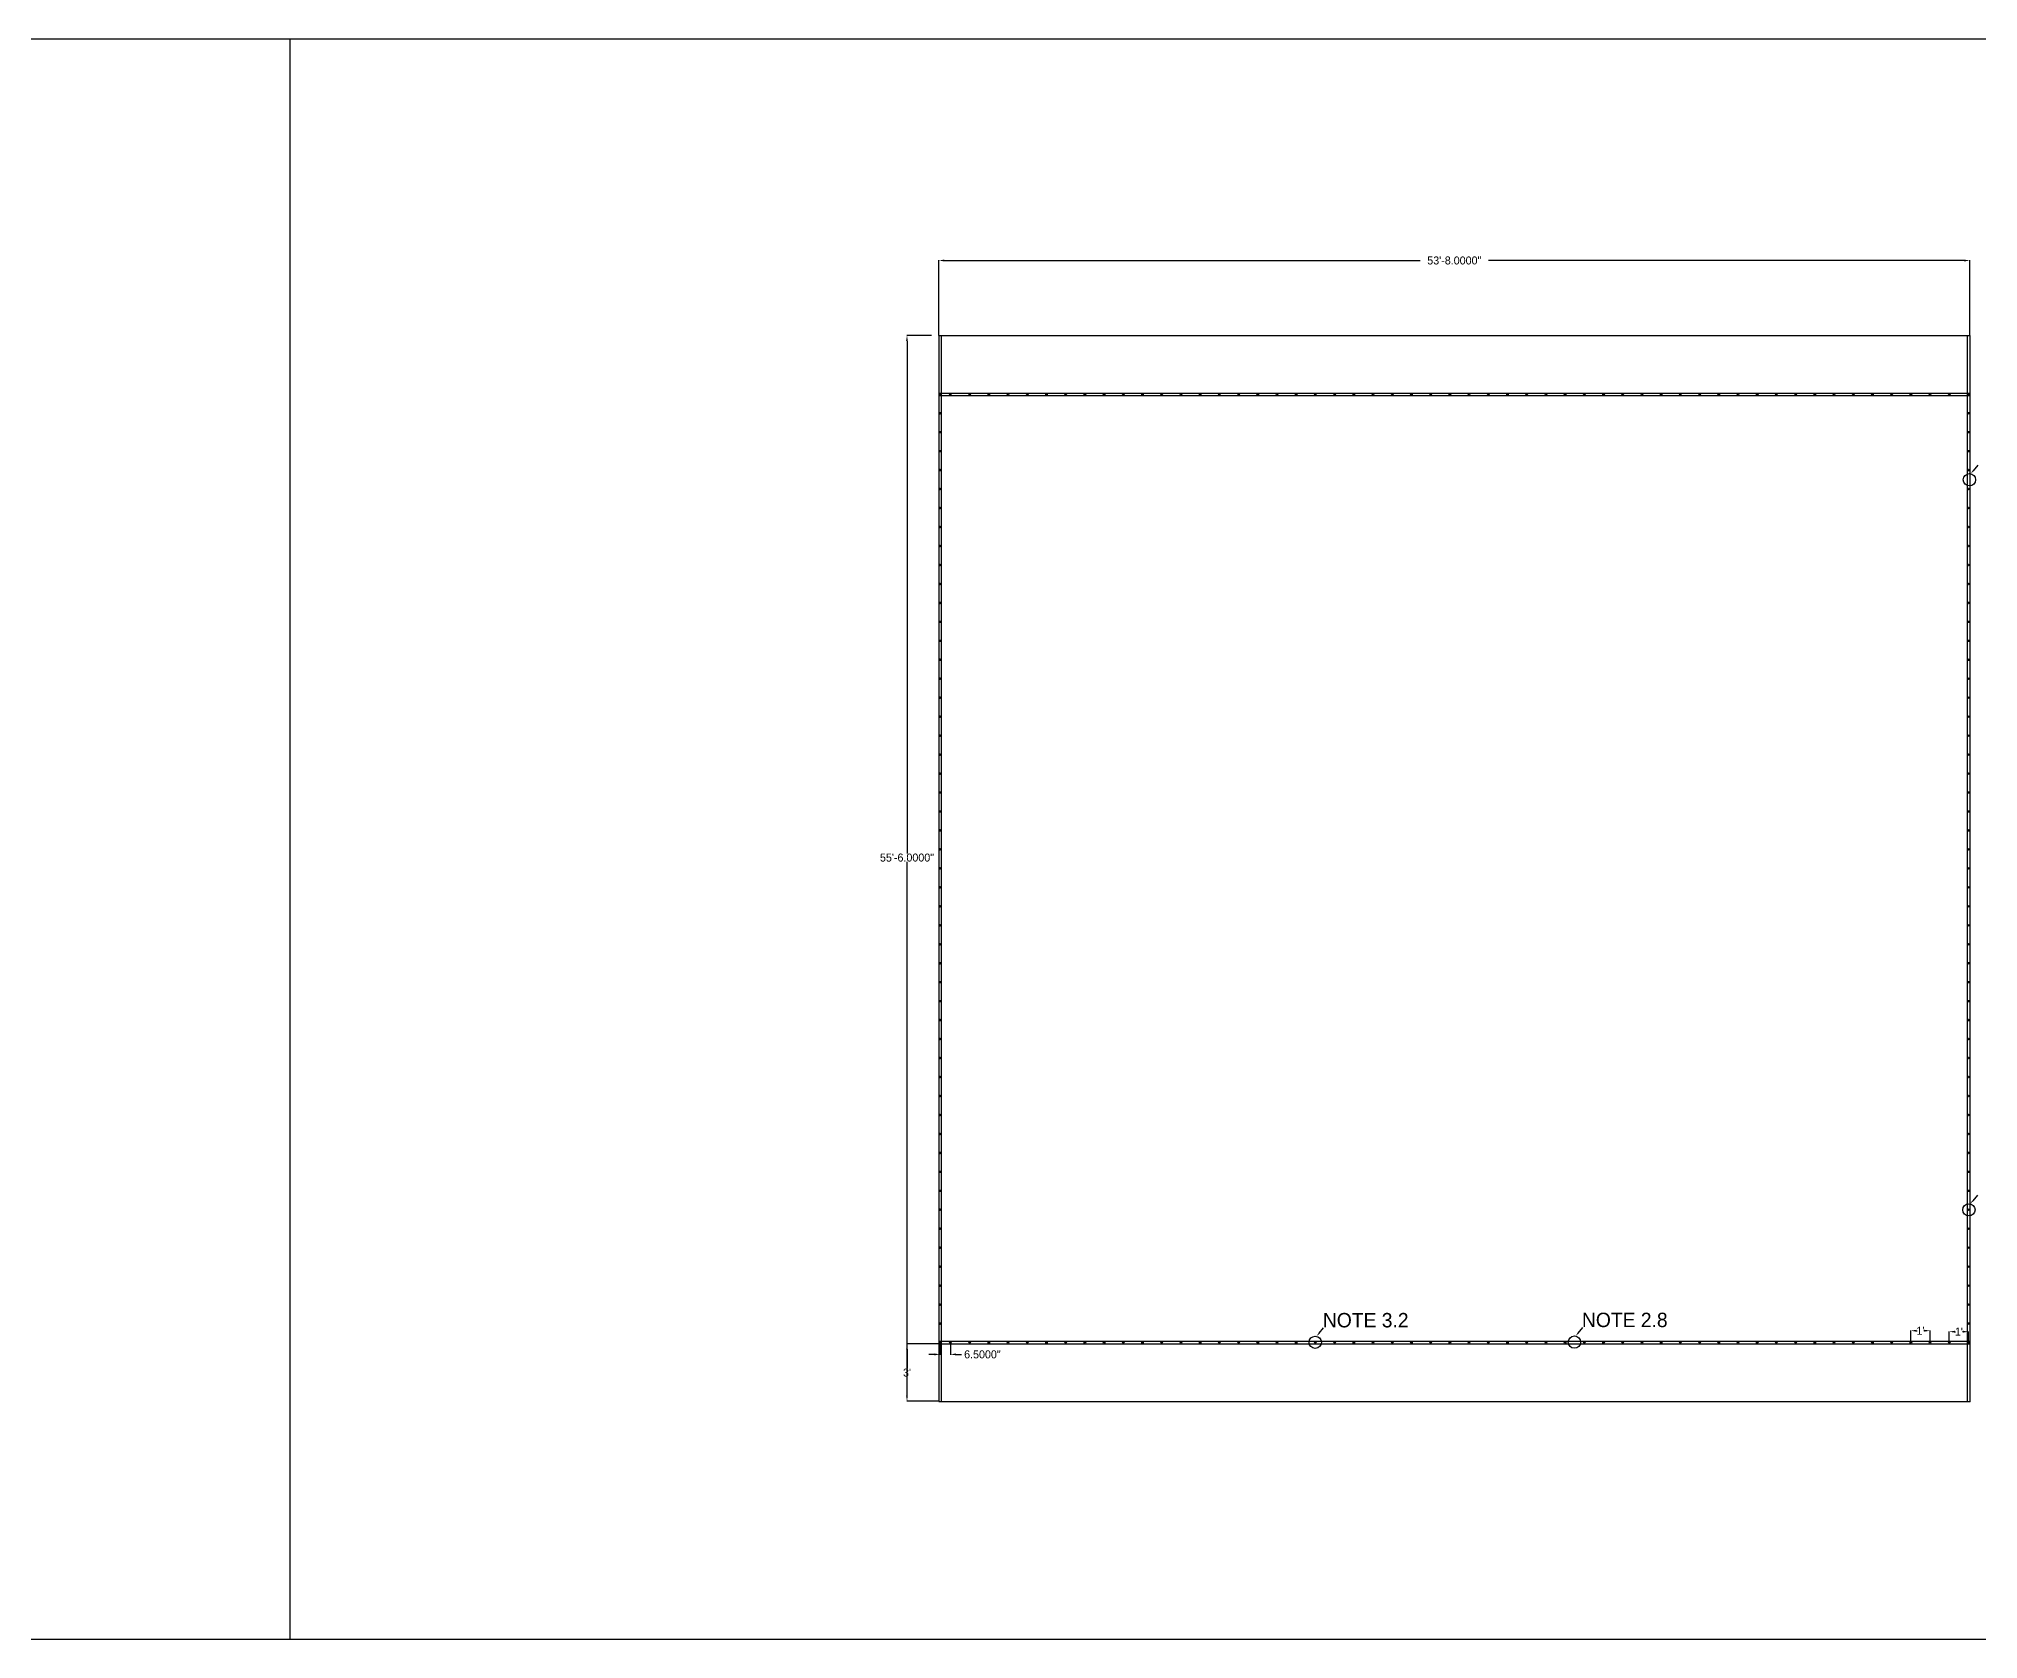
# Model space of a CAD drawing. Header units: inches. Extents: x 1631 to 16634, y 11819 to 13981.
# Drawn here: x 7477 to 8689, y 12981 to 13981 of the extents above; entities that cross this region are included whole.
import ezdxf

# ---------------------------------------------------------------- set-up
doc = ezdxf.new("R2010")
doc.units = ezdxf.units.IN
doc.header["$MEASUREMENT"] = 0
for name, color, linetype in [('DIMENSION', 7, 'Continuous'), ('FINISH', 1, 'Continuous'), ('GROMMET', 7, 'Continuous'), ('TEXT', 7, 'Continuous'), ('WEBB', 5, 'Continuous')]:
    doc.layers.add(name, color=color, linetype=linetype)
doc.dimstyles.get("Standard").update_dxf_attribs({"dimtxt": 2.5, "dimasz": 3.5, "dimexe": 0.18, "dimexo": 0.0625, "dimgap": 0.09, "dimtad": 0, "dimtih": 1, "dimtoh": 1, "dimdec": 4, "dimzin": 0, "dimdsep": 46, "dimlunit": 3, "dimtxsty": 'Standard', "dimcen": 0.09, "dimadec": 0, "dimazin": 0, "dimtfac": 1, "dimtdec": 4, "dimtofl": 0, "dimtmove": 0, "dimatfit": 3, "dimfxl": 0, "dimtolj": 1, "dimtzin": 0, "dimarcsym": 0})

# ---------------------------------------------------------------- blocks, each defined once
blk = doc.blocks.new('*D167')
at = {"layer": 'DEFPOINTS', "color": 0}
for p in [(8019.4, 13795.4), (8038.8, 13795.4), (8038.8, 13129.4)]:
    blk.add_point(p, dxfattribs=at)
at = {"layer": 'DIMENSION', "color": 0, "lineweight": -2}
for p, q in [((8034.8, 13795.4), (8019.2, 13795.4)), ((8019.4, 13791.9), (8019.4, 13471.7)), ((8019.4, 13132.9), (8019.4, 13466.5)), ((8034.8, 13129.4), (8019.2, 13129.4))]:
    blk.add_line(p, q, dxfattribs=at)
at = {"layer": 'DIMENSION', "color": 0}
for points in [[(8018.8, 13791.9), (8019.9, 13791.9), (8019.4, 13795.4)], [(8018.8, 13132.9), (8019.9, 13132.9), (8019.4, 13129.4)]]:
    blk.add_solid(points, dxfattribs=at)
at = {"layer": 'DIMENSION', "color": 0, "insert": (8019.4, 13469.1), "char_height": 5, "attachment_point": 5}
blk.add_mtext('\\A1;55\'-6.0000"', dxfattribs=at)
blk = doc.blocks.new('*D170')
at = {"layer": 'DEFPOINTS', "color": 0}
for p in [(8682.5, 13172.9), (8670.5, 13166.1), (8682.5, 13166.1)]:
    blk.add_point(p, dxfattribs=at)
at = {"layer": 'TEXT', "color": 0, "lineweight": -2}
for p, q in [((8670.5, 13166.2), (8670.5, 13173.1)), ((8674, 13172.9), (8674.4, 13172.9)), ((8679, 13172.9), (8678.7, 13172.9)), ((8682.5, 13166.2), (8682.5, 13173.1))]:
    blk.add_line(p, q, dxfattribs=at)
at = {"layer": 'TEXT', "color": 0}
for points in [[(8674, 13173.5), (8674, 13172.3), (8670.5, 13172.9)], [(8679, 13173.5), (8679, 13172.3), (8682.5, 13172.9)]]:
    blk.add_solid(points, dxfattribs=at)
at = {"layer": 'TEXT', "color": 0, "insert": (8676.5, 13172.9), "char_height": 5, "attachment_point": 5}
blk.add_mtext("\\A1;1'", dxfattribs=at)
blk = doc.blocks.new('*D171')
at = {"layer": 'DEFPOINTS', "color": 0}
for p in [(8646.5, 13173.5), (8646.5, 13166.1), (8658.5, 13166.1)]:
    blk.add_point(p, dxfattribs=at)
at = {"layer": 'TEXT', "color": 0, "lineweight": -2}
for p, q in [((8646.5, 13166.2), (8646.5, 13173.7)), ((8650, 13173.5), (8650.4, 13173.5)), ((8655, 13173.5), (8654.7, 13173.5)), ((8658.5, 13166.2), (8658.5, 13173.7))]:
    blk.add_line(p, q, dxfattribs=at)
at = {"layer": 'TEXT', "color": 0}
for points in [[(8650, 13174.1), (8650, 13172.9), (8646.5, 13173.5)], [(8655, 13174.1), (8655, 13172.9), (8658.5, 13173.5)]]:
    blk.add_solid(points, dxfattribs=at)
at = {"layer": 'TEXT', "color": 0, "insert": (8652.5, 13173.5), "char_height": 5, "attachment_point": 5}
blk.add_mtext("\\A1;1'", dxfattribs=at)
blk = doc.blocks.new('*D168')
at = {"layer": 'DEFPOINTS', "color": 0}
for p in [(8683.3, 13842.2), (8039.3, 13795.4), (8683.3, 13795.4)]:
    blk.add_point(p, dxfattribs=at)
at = {"layer": 'DIMENSION', "color": 0, "lineweight": -2}
for p, q in [((8039.3, 13795.4), (8039.3, 13842.4)), ((8042.8, 13842.2), (8339.9, 13842.2)), ((8679.8, 13842.2), (8382.6, 13842.2)), ((8683.3, 13795.4), (8683.3, 13842.4))]:
    blk.add_line(p, q, dxfattribs=at)
at = {"layer": 'DIMENSION', "color": 0}
for points in [[(8042.8, 13842.8), (8042.8, 13841.6), (8039.3, 13842.2)], [(8679.8, 13842.8), (8679.8, 13841.6), (8683.3, 13842.2)]]:
    blk.add_solid(points, dxfattribs=at)
at = {"layer": 'DIMENSION', "color": 0, "insert": (8361.3, 13842.2), "char_height": 5, "attachment_point": 5}
blk.add_mtext('\\A1;53\'-8.0000"', dxfattribs=at)
blk = doc.blocks.new('*D169')
at = {"layer": 'DEFPOINTS', "color": 0}
for p in [(8039.3, 13165.4), (8019.4, 13129.4), (8039.3, 13129.4)]:
    blk.add_point(p, dxfattribs=at)
at = {"layer": 'DIMENSION', "color": 0, "lineweight": -2}
for p, q in [((8039.2, 13165.4), (8019.2, 13165.4)), ((8019.4, 13161.9), (8019.4, 13149.9)), ((8019.4, 13132.9), (8019.4, 13144.7)), ((8039.2, 13129.4), (8019.2, 13129.4))]:
    blk.add_line(p, q, dxfattribs=at)
at = {"layer": 'DIMENSION', "color": 0}
for points in [[(8018.8, 13161.9), (8019.9, 13161.9), (8019.4, 13165.4)], [(8018.8, 13132.9), (8019.9, 13132.9), (8019.4, 13129.4)]]:
    blk.add_solid(points, dxfattribs=at)
at = {"layer": 'DIMENSION', "color": 0, "insert": (8019.4, 13147.3), "char_height": 5, "attachment_point": 5}
blk.add_mtext("\\A1;3'", dxfattribs=at)
blk = doc.blocks.new('*D177')
at = {"layer": 'DEFPOINTS', "color": 0}
for p in [(8040, 13166.1), (8046.5, 13166.1), (8046.5, 13158.7)]:
    blk.add_point(p, dxfattribs=at)
at = {"layer": 'DIMENSION', "color": 0, "lineweight": -2}
for p, q in [((8036.5, 13158.7), (8033, 13158.7)), ((8040, 13166.1), (8040, 13158.5)), ((8046.5, 13166.1), (8046.5, 13158.5)), ((8050, 13158.7), (8053.5, 13158.7))]:
    blk.add_line(p, q, dxfattribs=at)
at = {"layer": 'DIMENSION', "color": 0}
for points in [[(8036.5, 13159.3), (8036.5, 13158.1), (8040, 13158.7)], [(8050, 13159.3), (8050, 13158.1), (8046.5, 13158.7)]]:
    blk.add_solid(points, dxfattribs=at)
at = {"layer": 'DIMENSION', "color": 0, "insert": (8066.5, 13158.7), "char_height": 5, "attachment_point": 5}
blk.add_mtext('\\A1;6.5000"', dxfattribs=at)

msp = doc.modelspace()

# ---------------------------------------------------------------- linework, layer by layer
at = {"layer": 'DIMENSION'}
msp.add_point((8683.27581, 13129.3736), dxfattribs=at)
at = {"layer": 'FINISH'}
for p, q in [((8039.27581, 13795.3736), (8683.27581, 13795.3736)), ((8039.27581, 13129.3736), (8683.27581, 13129.3736))]:
    msp.add_line(p, q, dxfattribs=at)
at = {"layer": 'GROMMET'}
for centre, radius in [((8040.02581, 13758.6236), 0.5), ((8040.02581, 13758.6236), 0.25), ((8046.52581, 13758.6236), 0.5), ((8046.52581, 13758.6236), 0.25), ((8058.52581, 13758.6236), 0.5), ((8058.52581, 13758.6236), 0.25), ((8070.52581, 13758.6236), 0.5), ((8070.52581, 13758.6236), 0.25), ((8082.52581, 13758.6236), 0.5), ((8082.52581, 13758.6236), 0.25), ((8094.52581, 13758.6236), 0.5), ((8094.52581, 13758.6236), 0.25), ((8106.52581, 13758.6236), 0.5), ((8106.52581, 13758.6236), 0.25), ((8118.52581, 13758.6236), 0.5), ((8118.52581, 13758.6236), 0.25), ((8130.52581, 13758.6236), 0.5), ((8130.52581, 13758.6236), 0.25), ((8142.52581, 13758.6236), 0.5), ((8142.52581, 13758.6236), 0.25), ((8154.52581, 13758.6236), 0.5), ((8154.52581, 13758.6236), 0.25), ((8166.52581, 13758.6236), 0.5), ((8166.52581, 13758.6236), 0.25), ((8178.52581, 13758.6236), 0.5), ((8178.52581, 13758.6236), 0.25), ((8190.52581, 13758.6236), 0.5), ((8190.52581, 13758.6236), 0.25), ((8202.52581, 13758.6236), 0.5), ((8202.52581, 13758.6236), 0.25), ((8214.52581, 13758.6236), 0.5), ((8214.52581, 13758.6236), 0.25), ((8226.52581, 13758.6236), 0.5), ((8226.52581, 13758.6236), 0.25), ((8238.52581, 13758.6236), 0.5), ((8238.52581, 13758.6236), 0.25), ((8250.52581, 13758.6236), 0.5), ((8250.52581, 13758.6236), 0.25), ((8262.52581, 13758.6236), 0.5), ((8262.52581, 13758.6236), 0.25), ((8274.52581, 13758.6236), 0.5), ((8274.52581, 13758.6236), 0.25), ((8286.52581, 13758.6236), 0.5), ((8286.52581, 13758.6236), 0.25), ((8298.52581, 13758.6236), 0.5), ((8298.52581, 13758.6236), 0.25), ((8310.52581, 13758.6236), 0.5), ((8310.52581, 13758.6236), 0.25), ((8322.52581, 13758.6236), 0.5), ((8322.52581, 13758.6236), 0.25), ((8334.52581, 13758.6236), 0.5), ((8334.52581, 13758.6236), 0.25), ((8346.52581, 13758.6236), 0.5), ((8346.52581, 13758.6236), 0.25), ((8358.52581, 13758.6236), 0.5), ((8358.52581, 13758.6236), 0.25), ((8370.52581, 13758.6236), 0.5), ((8370.52581, 13758.6236), 0.25), ((8382.52581, 13758.6236), 0.5), ((8382.52581, 13758.6236), 0.25), ((8394.52581, 13758.6236), 0.5), ((8394.52581, 13758.6236), 0.25), ((8406.52581, 13758.6236), 0.5), ((8406.52581, 13758.6236), 0.25), ((8418.52581, 13758.6236), 0.5), ((8418.52581, 13758.6236), 0.25), ((8430.52581, 13758.6236), 0.5), ((8430.52581, 13758.6236), 0.25), ((8442.52581, 13758.6236), 0.5), ((8442.52581, 13758.6236), 0.25), ((8454.52581, 13758.6236), 0.5), ((8454.52581, 13758.6236), 0.25), ((8466.52581, 13758.6236), 0.5), ((8466.52581, 13758.6236), 0.25), ((8478.52581, 13758.6236), 0.5), ((8478.52581, 13758.6236), 0.25), ((8490.52581, 13758.6236), 0.5), ((8490.52581, 13758.6236), 0.25), ((8502.52581, 13758.6236), 0.5), ((8502.52581, 13758.6236), 0.25), ((8514.52581, 13758.6236), 0.5), ((8514.52581, 13758.6236), 0.25), ((8526.52581, 13758.6236), 0.5), ((8526.52581, 13758.6236), 0.25), ((8538.52581, 13758.6236), 0.5), ((8538.52581, 13758.6236), 0.25), ((8550.52581, 13758.6236), 0.5), ((8550.52581, 13758.6236), 0.25), ((8562.52581, 13758.6236), 0.5), ((8562.52581, 13758.6236), 0.25), ((8574.52581, 13758.6236), 0.5), ((8574.52581, 13758.6236), 0.25), ((8586.52581, 13758.6236), 0.5), ((8586.52581, 13758.6236), 0.25), ((8598.52581, 13758.6236), 0.5), ((8598.52581, 13758.6236), 0.25), ((8610.52581, 13758.6236), 0.5), ((8610.52581, 13758.6236), 0.25), ((8622.52581, 13758.6236), 0.5), ((8622.52581, 13758.6236), 0.25), ((8634.52581, 13758.6236), 0.5), ((8634.52581, 13758.6236), 0.25), ((8646.52581, 13758.6236), 0.5), ((8646.52581, 13758.6236), 0.25), ((8658.52581, 13758.6236), 0.5), ((8658.52581, 13758.6236), 0.25), ((8670.52581, 13758.6236), 0.5), ((8670.52581, 13758.6236), 0.25), ((8682.52581, 13758.6236), 0.5), ((8682.52581, 13758.6236), 0.25), ((8040.02581, 13746.7736), 0.5), ((8040.02581, 13746.7736), 0.25), ((8682.52581, 13746.7736), 0.5), ((8682.52581, 13746.7736), 0.25), ((8040.02581, 13734.9236), 0.5), ((8040.02581, 13734.9236), 0.25), ((8682.52581, 13734.9236), 0.5), ((8682.52581, 13734.9236), 0.25), ((8040.02581, 13723.0736), 0.5), ((8040.02581, 13723.0736), 0.25), ((8682.52581, 13723.0736), 0.5), ((8682.52581, 13723.0736), 0.25), ((8040.02581, 13711.2236), 0.5), ((8040.02581, 13711.2236), 0.25), ((8682.52581, 13711.2236), 0.5), ((8682.52581, 13711.2236), 0.25), ((8040.02581, 13699.3736), 0.5), ((8040.02581, 13699.3736), 0.25), ((8682.52581, 13699.3736), 0.5), ((8682.52581, 13699.3736), 0.25), ((8040.02581, 13687.5236), 0.5), ((8040.02581, 13687.5236), 0.25), ((8682.52581, 13687.5236), 0.5), ((8682.52581, 13687.5236), 0.25), ((8040.02581, 13675.6736), 0.5), ((8040.02581, 13675.6736), 0.25), ((8682.52581, 13675.6736), 0.5), ((8682.52581, 13675.6736), 0.25), ((8040.02581, 13663.8236), 0.5), ((8040.02581, 13663.8236), 0.25), ((8682.52581, 13663.8236), 0.5), ((8682.52581, 13663.8236), 0.25), ((8040.02581, 13651.9736), 0.5), ((8040.02581, 13651.9736), 0.25), ((8682.52581, 13651.9736), 0.5), ((8682.52581, 13651.9736), 0.25), ((8040.02581, 13640.1236), 0.5), ((8040.02581, 13640.1236), 0.25), ((8682.52581, 13640.1236), 0.5), ((8682.52581, 13640.1236), 0.25), ((8040.02581, 13628.2736), 0.5), ((8040.02581, 13628.2736), 0.25), ((8682.52581, 13628.2736), 0.5), ((8682.52581, 13628.2736), 0.25), ((8040.02581, 13616.4236), 0.5), ((8040.02581, 13616.4236), 0.25), ((8682.52581, 13616.4236), 0.5), ((8682.52581, 13616.4236), 0.25), ((8040.02581, 13604.5736), 0.5), ((8040.02581, 13604.5736), 0.25), ((8682.52581, 13604.5736), 0.5), ((8682.52581, 13604.5736), 0.25), ((8040.02581, 13592.7236), 0.5), ((8040.02581, 13592.7236), 0.25), ((8682.52581, 13592.7236), 0.5), ((8682.52581, 13592.7236), 0.25), ((8040.02581, 13580.8736), 0.5), ((8040.02581, 13580.8736), 0.25), ((8682.52581, 13580.8736), 0.5), ((8682.52581, 13580.8736), 0.25), ((8040.02581, 13569.0236), 0.5), ((8040.02581, 13557.1736), 0.5), ((8040.02581, 13569.0236), 0.25), ((8682.52581, 13569.0236), 0.5), ((8682.52581, 13557.1736), 0.5), ((8682.52581, 13569.0236), 0.25), ((8040.02581, 13545.3236), 0.5), ((8040.02581, 13557.1736), 0.25), ((8040.02581, 13545.3236), 0.25), ((8682.52581, 13545.3236), 0.5), ((8682.52581, 13557.1736), 0.25), ((8682.52581, 13545.3236), 0.25), ((8040.02581, 13533.4736), 0.5), ((8040.02581, 13533.4736), 0.25), ((8682.52581, 13533.4736), 0.5), ((8682.52581, 13533.4736), 0.25), ((8040.02581, 13521.6236), 0.5), ((8040.02581, 13521.6236), 0.25), ((8682.52581, 13521.6236), 0.5), ((8682.52581, 13521.6236), 0.25), ((8040.02581, 13509.7736), 0.5), ((8040.02581, 13509.7736), 0.25), ((8682.52581, 13509.7736), 0.5), ((8682.52581, 13509.7736), 0.25), ((8040.02581, 13497.9236), 0.5), ((8040.02581, 13497.9236), 0.25), ((8682.52581, 13497.9236), 0.5), ((8682.52581, 13497.9236), 0.25), ((8040.02581, 13486.0736), 0.5), ((8040.02581, 13486.0736), 0.25), ((8682.52581, 13486.0736), 0.5), ((8682.52581, 13486.0736), 0.25), ((8040.02581, 13474.2236), 0.5), ((8040.02581, 13474.2236), 0.25), ((8682.52581, 13474.2236), 0.5), ((8682.52581, 13474.2236), 0.25), ((8040.02581, 13462.3736), 0.5), ((8040.02581, 13462.3736), 0.25), ((8682.52581, 13462.3736), 0.5), ((8682.52581, 13462.3736), 0.25), ((8040.02581, 13450.5236), 0.5), ((8040.02581, 13450.5236), 0.25), ((8682.52581, 13450.5236), 0.5), ((8682.52581, 13450.5236), 0.25), ((8040.02581, 13438.6736), 0.5), ((8040.02581, 13438.6736), 0.25), ((8682.52581, 13438.6736), 0.5), ((8682.52581, 13438.6736), 0.25), ((8040.02581, 13426.8236), 0.5), ((8040.02581, 13426.8236), 0.25), ((8682.52581, 13426.8236), 0.5), ((8682.52581, 13426.8236), 0.25), ((8040.02581, 13414.9736), 0.5), ((8040.02581, 13414.9736), 0.25), ((8682.52581, 13414.9736), 0.5), ((8682.52581, 13414.9736), 0.25), ((8040.02581, 13403.1236), 0.5), ((8040.02581, 13403.1236), 0.25), ((8682.52581, 13403.1236), 0.5), ((8682.52581, 13403.1236), 0.25), ((8040.02581, 13391.2736), 0.5), ((8040.02581, 13391.2736), 0.25), ((8682.52581, 13391.2736), 0.5), ((8682.52581, 13391.2736), 0.25), ((8040.02581, 13379.4236), 0.5), ((8040.02581, 13379.4236), 0.25), ((8682.52581, 13379.4236), 0.5), ((8682.52581, 13379.4236), 0.25), ((8040.02581, 13367.5736), 0.5), ((8040.02581, 13367.5736), 0.25), ((8682.52581, 13367.5736), 0.5), ((8682.52581, 13367.5736), 0.25), ((8040.02581, 13355.7236), 0.5), ((8040.02581, 13355.7236), 0.25), ((8682.52581, 13355.7236), 0.5), ((8682.52581, 13355.7236), 0.25), ((8040.02581, 13343.8736), 0.5), ((8040.02581, 13343.8736), 0.25), ((8682.52581, 13343.8736), 0.5), ((8682.52581, 13343.8736), 0.25), ((8040.02581, 13332.0236), 0.5), ((8040.02581, 13332.0236), 0.25), ((8682.52581, 13332.0236), 0.5), ((8682.52581, 13332.0236), 0.25), ((8040.02581, 13320.1736), 0.5), ((8040.02581, 13320.1736), 0.25), ((8682.52581, 13320.1736), 0.5), ((8682.52581, 13320.1736), 0.25), ((8040.02581, 13308.3236), 0.5), ((8040.02581, 13308.3236), 0.25), ((8682.52581, 13308.3236), 0.5), ((8682.52581, 13308.3236), 0.25), ((8040.02581, 13296.4736), 0.5), ((8040.02581, 13296.4736), 0.25), ((8682.52581, 13296.4736), 0.5), ((8682.52581, 13296.4736), 0.25), ((8040.02581, 13284.6236), 0.5), ((8040.02581, 13284.6236), 0.25), ((8682.52581, 13284.6236), 0.5), ((8682.52581, 13284.6236), 0.25), ((8040.02581, 13272.7736), 0.5), ((8040.02581, 13272.7736), 0.25), ((8682.52581, 13272.7736), 0.5), ((8682.52581, 13272.7736), 0.25), ((8040.02581, 13260.9236), 0.5), ((8040.02581, 13260.9236), 0.25), ((8682.52581, 13260.9236), 0.5), ((8682.52581, 13260.9236), 0.25), ((8040.02581, 13249.0736), 0.5), ((8040.02581, 13249.0736), 0.25), ((8682.52581, 13249.0736), 0.5), ((8682.52581, 13249.0736), 0.25), ((8040.02581, 13237.2236), 0.5), ((8040.02581, 13237.2236), 0.25), ((8682.52581, 13237.2236), 0.5), ((8682.52581, 13237.2236), 0.25), ((8040.02581, 13225.3736), 0.5), ((8040.02581, 13225.3736), 0.25), ((8682.52581, 13225.3736), 0.5), ((8682.52581, 13225.3736), 0.25), ((8040.02581, 13213.5236), 0.5), ((8040.02581, 13213.5236), 0.25), ((8682.52581, 13213.5236), 0.5), ((8682.52581, 13213.5236), 0.25), ((8040.02581, 13201.6736), 0.5), ((8040.02581, 13201.6736), 0.25), ((8682.52581, 13201.6736), 0.5), ((8682.52581, 13201.6736), 0.25), ((8040.02581, 13189.8236), 0.5), ((8040.02581, 13189.8236), 0.25), ((8682.52581, 13189.8236), 0.5), ((8682.52581, 13189.8236), 0.25), ((8040.02581, 13177.9736), 0.5), ((8040.02581, 13177.9736), 0.25), ((8682.52581, 13177.9736), 0.5), ((8682.52581, 13177.9736), 0.25), ((8040.02581, 13166.1236), 0.5), ((8040.02581, 13166.1236), 0.25), ((8046.52581, 13166.1236), 0.5), ((8046.52581, 13166.1236), 0.25), ((8058.52581, 13166.1236), 0.5), ((8058.52581, 13166.1236), 0.25), ((8070.52581, 13166.1236), 0.5), ((8070.52581, 13166.1236), 0.25), ((8082.52581, 13166.1236), 0.5), ((8082.52581, 13166.1236), 0.25), ((8094.52581, 13166.1236), 0.5), ((8094.52581, 13166.1236), 0.25), ((8106.52581, 13166.1236), 0.5), ((8106.52581, 13166.1236), 0.25), ((8118.52581, 13166.1236), 0.5), ((8118.52581, 13166.1236), 0.25), ((8130.52581, 13166.1236), 0.5), ((8130.52581, 13166.1236), 0.25), ((8142.52581, 13166.1236), 0.5), ((8142.52581, 13166.1236), 0.25), ((8154.52581, 13166.1236), 0.5), ((8154.52581, 13166.1236), 0.25), ((8166.52581, 13166.1236), 0.5), ((8166.52581, 13166.1236), 0.25), ((8178.52581, 13166.1236), 0.5), ((8178.52581, 13166.1236), 0.25), ((8190.52581, 13166.1236), 0.5), ((8190.52581, 13166.1236), 0.25), ((8202.52581, 13166.1236), 0.5), ((8202.52581, 13166.1236), 0.25), ((8214.52581, 13166.1236), 0.5), ((8214.52581, 13166.1236), 0.25), ((8226.52581, 13166.1236), 0.5), ((8226.52581, 13166.1236), 0.25), ((8238.52581, 13166.1236), 0.5), ((8238.52581, 13166.1236), 0.25), ((8250.52581, 13166.1236), 0.5), ((8250.52581, 13166.1236), 0.25), ((8262.52581, 13166.1236), 0.5), ((8262.52581, 13166.1236), 0.25), ((8274.52581, 13166.1236), 0.5), ((8274.52581, 13166.1236), 0.25), ((8286.52581, 13166.1236), 0.5), ((8286.52581, 13166.1236), 0.25), ((8298.52581, 13166.1236), 0.5), ((8298.52581, 13166.1236), 0.25), ((8310.52581, 13166.1236), 0.5), ((8310.52581, 13166.1236), 0.25), ((8322.52581, 13166.1236), 0.5), ((8322.52581, 13166.1236), 0.25), ((8334.52581, 13166.1236), 0.5), ((8334.52581, 13166.1236), 0.25), ((8346.52581, 13166.1236), 0.5), ((8346.52581, 13166.1236), 0.25), ((8358.52581, 13166.1236), 0.5), ((8358.52581, 13166.1236), 0.25), ((8370.52581, 13166.1236), 0.5), ((8370.52581, 13166.1236), 0.25), ((8382.52581, 13166.1236), 0.5), ((8382.52581, 13166.1236), 0.25), ((8394.52581, 13166.1236), 0.5), ((8394.52581, 13166.1236), 0.25), ((8406.52581, 13166.1236), 0.5), ((8406.52581, 13166.1236), 0.25), ((8418.52581, 13166.1236), 0.5), ((8418.52581, 13166.1236), 0.25), ((8430.52581, 13166.1236), 0.5), ((8430.52581, 13166.1236), 0.25), ((8442.52581, 13166.1236), 0.5), ((8442.52581, 13166.1236), 0.25), ((8454.52581, 13166.1236), 0.5), ((8454.52581, 13166.1236), 0.25), ((8466.52581, 13166.1236), 0.5), ((8466.52581, 13166.1236), 0.25), ((8478.52581, 13166.1236), 0.5), ((8478.52581, 13166.1236), 0.25), ((8490.52581, 13166.1236), 0.5), ((8490.52581, 13166.1236), 0.25), ((8502.52581, 13166.1236), 0.5), ((8502.52581, 13166.1236), 0.25), ((8514.52581, 13166.1236), 0.5), ((8514.52581, 13166.1236), 0.25), ((8526.52581, 13166.1236), 0.5), ((8526.52581, 13166.1236), 0.25), ((8538.52581, 13166.1236), 0.5), ((8538.52581, 13166.1236), 0.25), ((8550.52581, 13166.1236), 0.5), ((8550.52581, 13166.1236), 0.25), ((8562.52581, 13166.1236), 0.5), ((8562.52581, 13166.1236), 0.25), ((8574.52581, 13166.1236), 0.5), ((8574.52581, 13166.1236), 0.25), ((8586.52581, 13166.1236), 0.5), ((8586.52581, 13166.1236), 0.25), ((8598.52581, 13166.1236), 0.5), ((8598.52581, 13166.1236), 0.25), ((8610.52581, 13166.1236), 0.5), ((8610.52581, 13166.1236), 0.25), ((8622.52581, 13166.1236), 0.5), ((8622.52581, 13166.1236), 0.25), ((8634.52581, 13166.1236), 0.5), ((8634.52581, 13166.1236), 0.25), ((8646.52581, 13166.1236), 0.5), ((8646.52581, 13166.1236), 0.25), ((8658.52581, 13166.1236), 0.5), ((8658.52581, 13166.1236), 0.25), ((8670.52581, 13166.1236), 0.5), ((8670.52581, 13166.1236), 0.25), ((8682.52581, 13166.1236), 0.5), ((8682.52581, 13166.1236), 0.25)]:
    msp.add_circle(centre, radius, dxfattribs=at)
at = {"layer": 'TEXT'}
for p, q in [((6133.76147, 13980.7397), (7633.76147, 13980.7397)), ((7633.76147, 13980.7397), (7633.76147, 12980.7397)), ((7633.76147, 13980.7397), (9133.76147, 13980.7397)), ((7633.76147, 13980.7397), (7633.76147, 12980.7397)), ((8688.39138, 13714.35448), (8685.51067, 13710.87324)), ((8688.06827, 13258.14711), (8685.18756, 13254.66587)), ((8279.47892, 13175.36566), (8276.5982, 13171.88442)), ((8441.3206, 13175.52787), (8438.43988, 13172.04663)), ((6133.76147, 12980.7397), (7633.76147, 12980.7397)), ((7633.76147, 12980.7397), (9133.76147, 12980.7397))]:
    msp.add_line(p, q, dxfattribs=at)
for centre in [(8683.11361, 13705.23891), (8682.7905, 13249.03154), (8274.45115, 13166.25009), (8436.29283, 13166.4123)]:
    msp.add_circle(centre, 3.83358, dxfattribs=at)
for points in [[(8685.19848, 13711.1492), (8685.82285, 13710.59728), (8683.85492, 13709.00014)], [(8684.87537, 13254.94183), (8685.49974, 13254.38991), (8683.53181, 13252.79277)], [(8276.53602, 13172.16038), (8277.16039, 13171.60846), (8275.19246, 13170.01132)], [(8438.3777, 13172.32258), (8439.00207, 13171.77067), (8437.03414, 13170.17352)]]:
    msp.add_solid(points, dxfattribs=at)
at = {"layer": 'WEBB'}
for p, q in [((8039.27581, 13795.3736), (8039.27581, 13129.3736)), ((8040.77581, 13795.3736), (8040.77581, 13129.3736)), ((8681.77581, 13795.3736), (8681.77581, 13129.3736)), ((8683.27581, 13795.3736), (8683.27581, 13129.3736)), ((8039.27581, 13759.3736), (8683.27581, 13759.3736)), ((8039.27581, 13757.8736), (8683.27581, 13757.8736)), ((8039.27581, 13166.8736), (8683.27581, 13166.8736)), ((8039.27581, 13165.3736), (8683.27581, 13165.3736))]:
    msp.add_line(p, q, dxfattribs=at)

# ---------------------------------------------------------------- texts
at = {"layer": 'TEXT'}
for s, p in [('NOTE 3.2', (8279.20258, 13175.5901)), ('NOTE 2.8', (8441.04426, 13175.75231))]:
    msp.add_text(s, height=9, dxfattribs=at).set_placement(p)

# ---------------------------------------------------------------- dimensions: what is measured, and where the dimension line sits
at = {"layer": 'DIMENSION'}
for base, p1, p2, picture, middle in [((8683.27581, 13842.22921), (8039.27581, 13795.3736), (8683.27581, 13795.3736), '*D168', (8361.27581, 13842.22921)), ((8046.52581, 13158.69738), (8040.02581, 13166.1236), (8046.52581, 13166.1236), '*D177', (8066.53248, 13158.69738))]:
    dim = msp.add_linear_dim(base=base, p1=p1, p2=p2, dimstyle='Standard', override={"dimtxt": 5}, dxfattribs=at)
    dim.commit()
    dim.dimension.update_dxf_attribs({"geometry": picture, "text_midpoint": middle})
for base, p1, p2, override, picture, middle in [((8019.36591, 13795.3736), (8038.77581, 13129.3736), (8038.77581, 13795.3736), {"dimscale": 1, "dimtxt": 5, "dimexo": 4, "dimcen": 6, "dimatfit": 3}, '*D167', (8019.36591, 13469.1236)), ((8019.36591, 13129.3736), (8039.27581, 13165.3736), (8039.27581, 13129.3736), {"dimtxt": 5}, '*D169', (8019.36591, 13147.33965))]:
    dim = msp.add_linear_dim(base=base, p1=p1, p2=p2, angle=90, dimstyle='Standard', override=override, dxfattribs=at)
    dim.commit()
    dim.dimension.update_dxf_attribs({"geometry": picture, "text_midpoint": middle, "dimtype": 160})
at = {"layer": 'TEXT'}
for base, p1, p2, picture, middle in [((8646.52581, 13173.47229), (8658.52581, 13166.1236), (8646.52581, 13166.1236), '*D171', (8652.52581, 13173.47229)), ((8682.52581, 13172.90534), (8670.52581, 13166.1236), (8682.52581, 13166.1236), '*D170', (8676.52581, 13172.90534))]:
    dim = msp.add_linear_dim(base=base, p1=p1, p2=p2, dimstyle='Standard', override={"dimtxt": 5}, dxfattribs=at)
    dim.commit()
    dim.dimension.update_dxf_attribs({"geometry": picture, "text_midpoint": middle})

doc.saveas('drawing.dxf')
